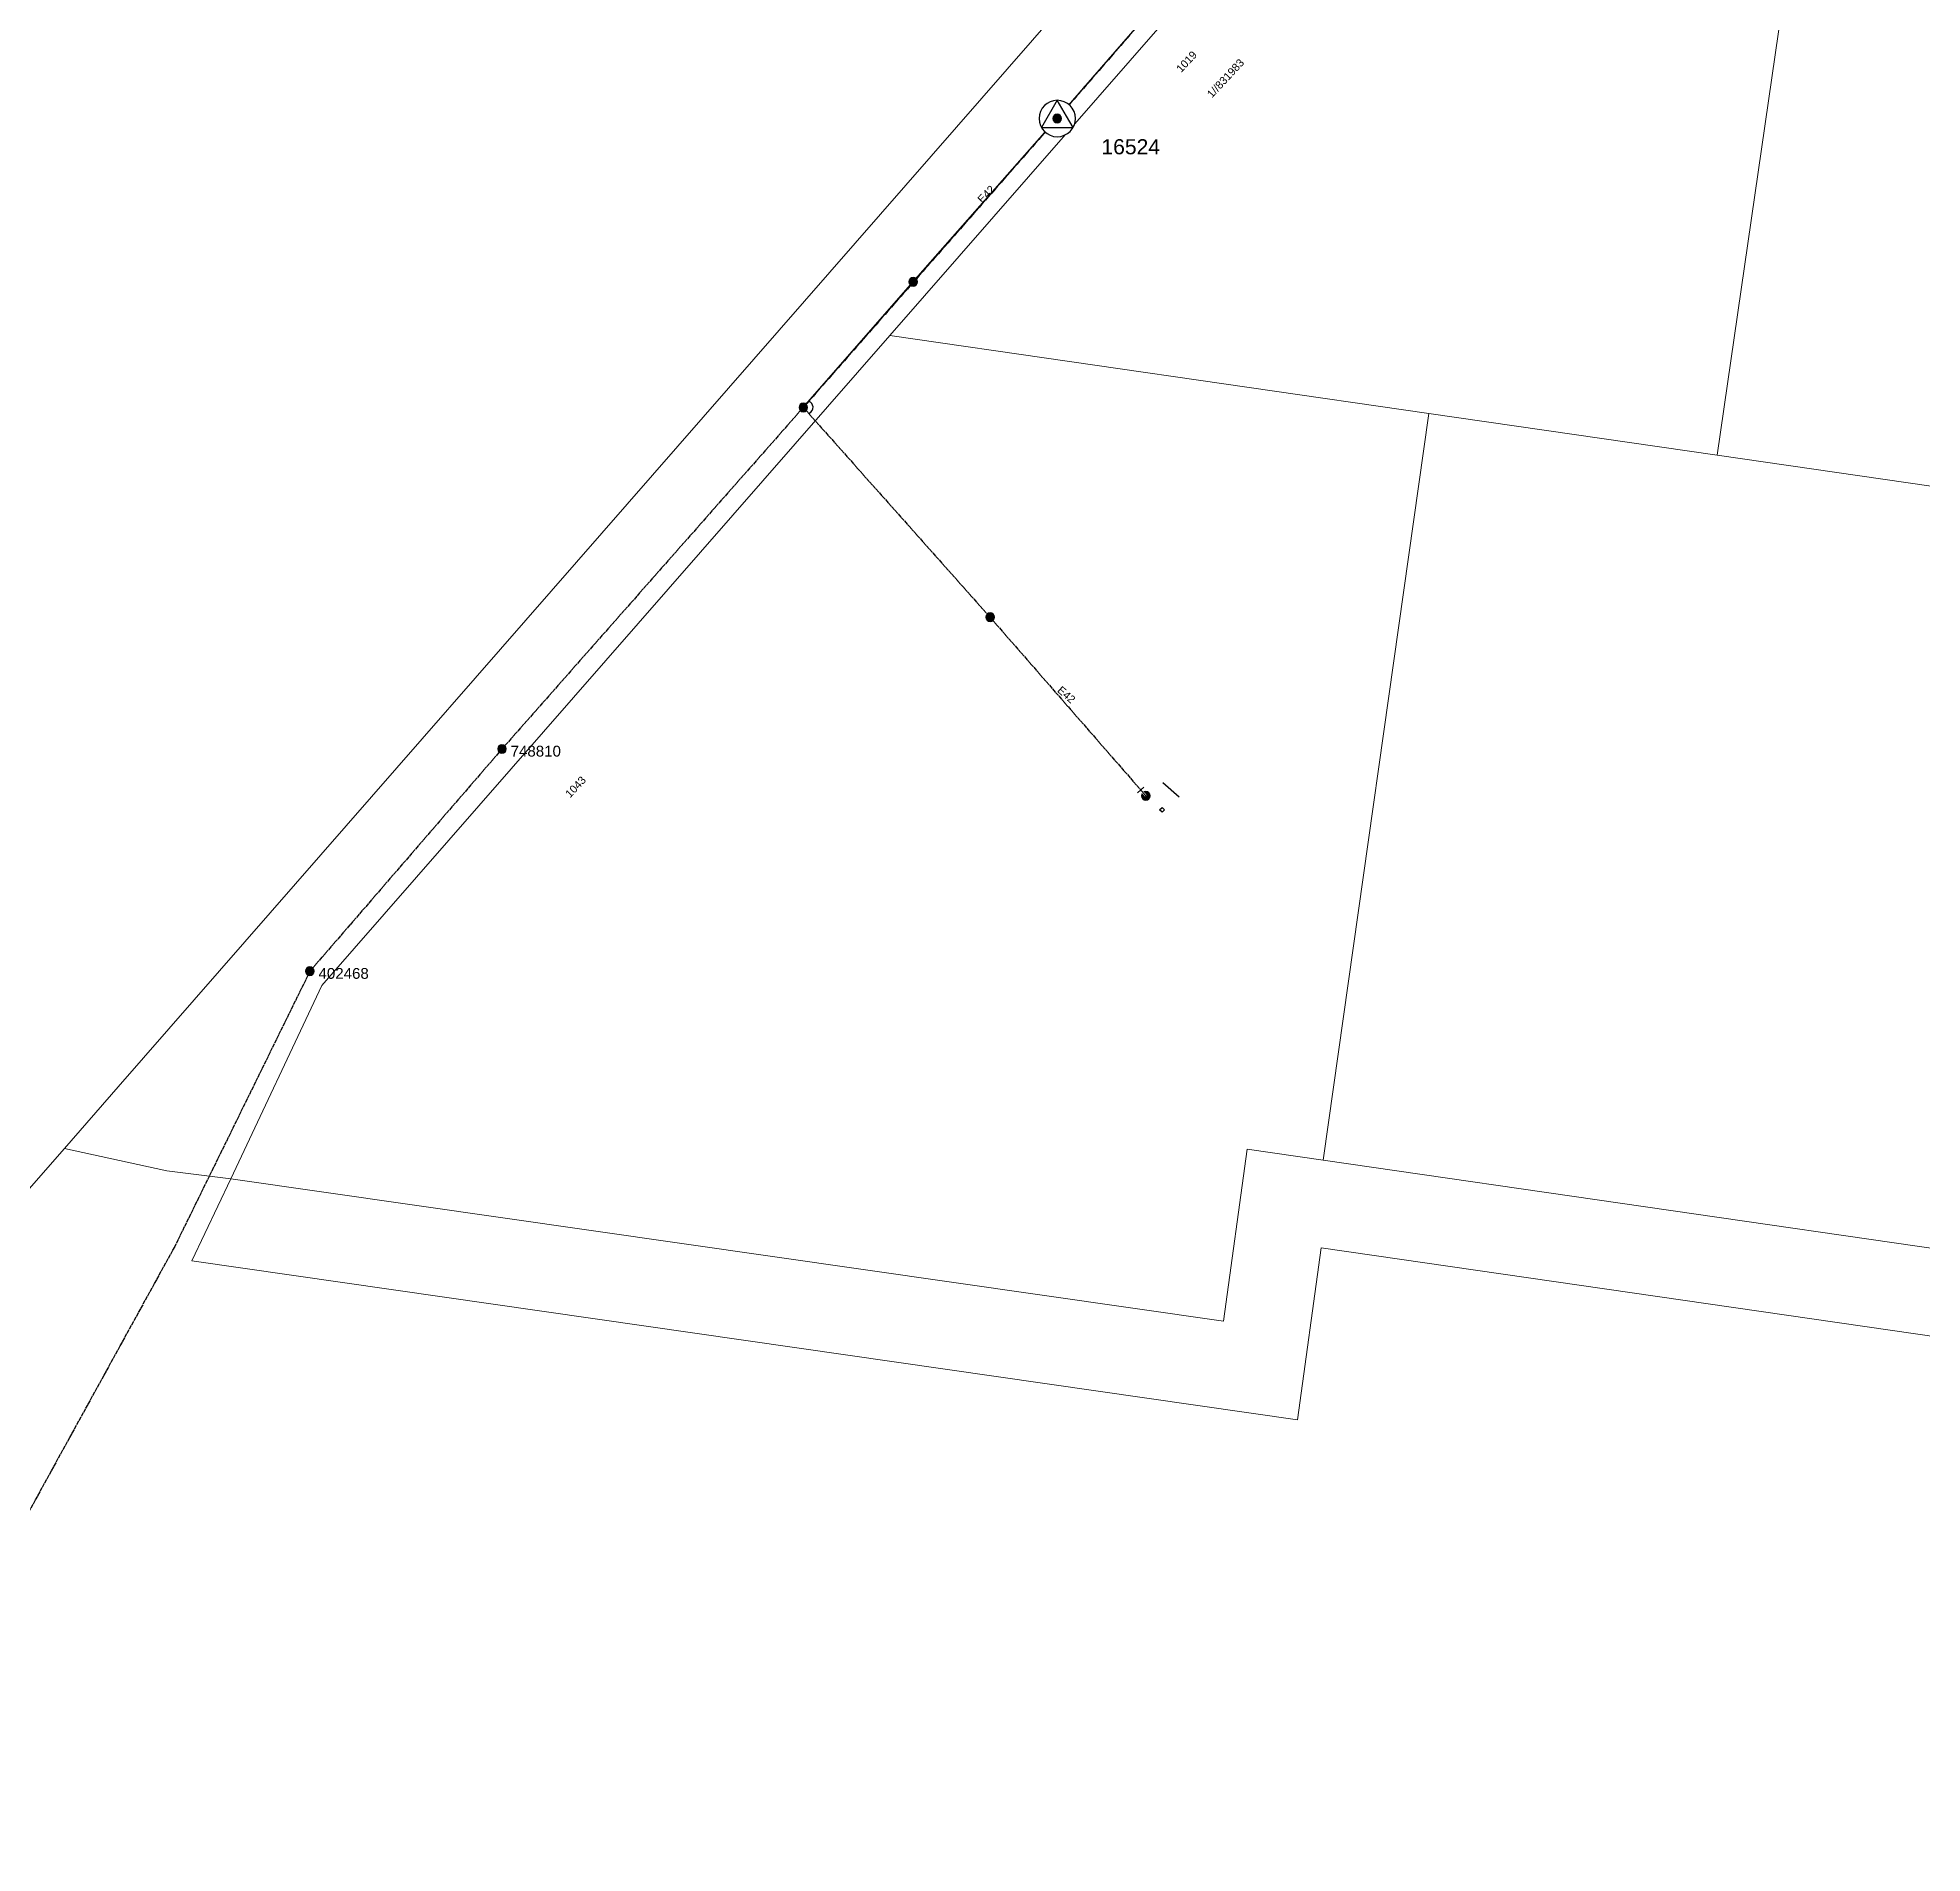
# Model space of a CAD drawing. Header units: metres. Extents: x 239632 to 241533, y 6283669 to 6285046.
# Drawn here: x 240277.9 to 240714.5, y 6283668.5 to 6284089.2 of the extents above; entities that cross this region are included whole.
import ezdxf
from ezdxf.enums import TextEntityAlignment as Align

# ---------------------------------------------------------------- set-up
doc = ezdxf.new("R2010")
doc.units = ezdxf.units.M
doc.linetypes.add('Cable Exist OH', pattern=[1, 1, 0])
doc.layers.get('0').update_dxf_attribs({"color": 6})
doc.layers.add('Cadastre Land Parcels_SP_EXT', color=9, linetype='Continuous', lineweight=5)
doc.layers.add('Cadastre Roads_SP_EXT', color=9, linetype='Continuous', lineweight=5)
for name, color, linetype in [('Equip_LV_EXT', 7, 'Continuous'), ('Mains_HV_EXT', 7, 'Continuous'), ('Mains_LV_EXT', 7, 'Continuous'), ('OH_Details_SP_MISC', 7, 'Continuous'), ('Services_SP_EXT', 7, 'Continuous'), ('Sub_SP_TR_HV_LV_EXT', 7, 'Continuous'), ('SupportsOH_SP_TR_HV_LV_SL_EXT', 7, 'Continuous')]:
    doc.layers.add(name, color=color, linetype=linetype)
doc.styles.add('POLE_LABEL', font='arial.ttf')
doc.styles.get("Standard").update_dxf_attribs({"font": 'arial.ttf'})

# ---------------------------------------------------------------- blocks, each defined once
blk = doc.blocks.new('SUB_POLE_EXT')
blk.add_wipeout([(0, 4.22), (0.42, 4.2), (0.83, 4.14), (1.21, 4.05), (1.62, 3.9), (1.99, 3.72), (2.35, 3.51), (2.68, 3.26), (2.99, 2.99), (3.28, 2.66), (3.52, 2.34), (3.76, 1.92), (3.9, 1.62), (4.04, 1.23), (4.18, 0.63), (4.22, 0), (4.18, -0.61), (4.06, -1.15), (3.9, -1.62), (3.58, -2.24), (3.22, -2.73), (2.97, -3.01), (2.68, -3.26), (2.36, -3.5), (2, -3.72), (1.64, -3.89), (1.25, -4.03), (0.82, -4.14), (0.42, -4.2), (0, -4.22), (-0.41, -4.2), (-0.8, -4.15), (-1.21, -4.05), (-1.62, -3.9), (-1.99, -3.73), (-2.35, -3.51), (-2.68, -3.26), (-2.96, -3.02), (-3.23, -2.72), (-3.51, -2.35), (-3.71, -2.01), (-3.91, -1.6), (-4.05, -1.21), (-4.16, -0.76), (-4.22, -0.14), (-4.21, 0.39), (-4.14, 0.83), (-4.03, 1.27), (-3.9, 1.63), (-3.71, 2.02), (-3.5, 2.37), (-3.28, 2.67), (-2.99, 2.99), (-2.68, 3.27), (-2.33, 3.52), (-1.98, 3.73), (-1.63, 3.9), (-1.2, 4.05), (-0.78, 4.15), (-0.4, 4.21)])
blk.add_line((2.16, 0.48), (2.16, 0.48, 0))
blk.add_lwpolyline([(-4.22, 0, 1), (4.22, 0, 1)], format="xyb", close=True)
blk.add_lwpolyline([(2.14, 0.52), (0, 4.22), (-3.66, -2.11), (3.66, -2.11)], close=True)
for tag, height, flags, p in [('STREET_CODE', 0.2, 9, (1.5, 0)), ('ASSET_NUM', 3.5, 8, (2, 2)), ('CONSTRUCTED_VOLTAGE', 0.2, 9, (1.5, -0.2)), ('OPERATING_VOLTAGE', 0.2, 9, (1.5, -0.6)), ('OPERATED_BY', 0.2, 9, (1.5, -0.8)), ('ORIENTATION', 0.2, 9, (1.5, -1.2)), ('OWNED_BY', 0.2, 9, (1.5, -1.4)), ('SECONDARY_VOLTAGE', 0.2, 9, (1.5, -1.6)), ('STATE', 0.2, 9, (1.5, -1.8)), ('SUBSTATION_TYPE', 0.2, 9, (1.5, -2)), ('STREETNAME', 0.2, 9, (1.5, -2.8)), ('SUBURB', 0.2, 9, (1.5, -3)), ('Z', 0.2, 1, (1.5, -3.4)), ('NO_PHASES', 0.2, 9, (1.5, -0.4)), ('MAINTAINED_BY', 0.2, 9, (1.5, -1)), ('USAGE', 0.2, 9, (1.5, -2.2)), ('LEGEND', 0.2, 9, (1.5, -2.4)), ('LOCATION', 0.2, 9, (1.5, -2.6)), ('NOTES', 0.2, 9, (1.5, -3.2))]:
    blk.add_attdef(tag, text='', height=height, dxfattribs=dict(flags=flags)).set_placement(p, align=Align.MIDDLE_LEFT)
blk = doc.blocks.new('LV_OH_LINKS_DISTFUSE_EXT')
for p, q in [((0, 0), (0.96, 0)), ((3.84, 0), (4.8, 0))]:
    blk.add_line(p, q)
blk.add_lwpolyline([(3.84, -1.2), (3.84, 1.2), (0.96, -1.2), (0.96, 1.2)], close=True)
at = {"flags": 9}
for tag, p in [('ACTUAL_STATUS', (0, 0)), ('CONSTRUCTED_VOLTAGE', (0, -0.2)), ('OPERATING_VOLTAGE', (0, -0.6)), ('ORIENTATION', (0, -0.8)), ('OWNED_BY', (0, -1)), ('STATE', (0, -1.2)), ('SWITCH_TYPE', (0, -1.4)), ('NO_PHASES', (0, -0.4)), ('USAGE', (0, -1.6)), ('NOTES', (0, -1.8))]:
    blk.add_attdef(tag, text='', height=0.2, dxfattribs=at).set_placement(p, align=Align.MIDDLE_LEFT)
at = {"flags": 1}
blk.add_attdef('Z', (0, 0), '', height=0.2, dxfattribs=at)
blk = doc.blocks.new('CCP_EXT')
blk.add_wipeout([(0, 0.57), (0.57, 0), (0, -0.57), (-0.57, 0)])
blk.add_lwpolyline([(-0.57, 0), (0, 0.57), (0.57, 0), (0, -0.57), (-0.57, 0)])
at = {"flags": 1}
blk.add_attdef('Z', (0, 0), '', height=0.2, dxfattribs=at)
at = {"flags": 9}
for tag, p in [('CCP_TYPE', (0, 0)), ('CONSTRUCTED_VOLTAGE', (0, -0.2)), ('OPERATING_VOLTAGE', (0, -0.6)), ('ORIENTATION', (0, -0.8)), ('OWNED_BY', (0, -1)), ('STATE', (0, -1.8)), ('NO_PHASES', (0, -0.4)), ('USAGE', (0, -1.2)), ('LEGEND', (0, -1.4)), ('LIFE_SUPPORT', (0, -1.6)), ('NOTES', (0, -2))]:
    blk.add_attdef(tag, text='', height=0.2, dxfattribs=at).set_placement(p, align=Align.MIDDLE_LEFT)
blk = doc.blocks.new('POLE_EXT')
blk.add_hatch(color=256).paths.add_polyline_path([(-1, 0, 1), (1, 0, 1)])
blk.add_lwpolyline([(-1, 0, 1), (1, 0, 1)], format="xyb", close=True)
for tag, height, flags, p in [('pNumber', 2.5, 8, (-17.84, 2.07)), ('OWNED_BY', 0.2, 9, (1.35, -0.4)), ('SPECIAL_USE', 0.2, 9, (1.35, -0.8)), ('STATE', 0.2, 9, (1.35, -1)), ('cLV', 0.2, 9, (1.35, -1.4)), ('hDepth', 0.2, 9, (1.35, -1.6)), ('hDia', 0.2, 9, (1.35, -1.8)), ('cHV', 0.2, 9, (1.35, -2)), ('cLinedev', 0.2, 9, (1.35, -3.4)), ('pExisting', 0.2, 9, (1.35, -3.8)), ('pFooting', 0.2, 9, (1.35, -4.4)), ('PARENT', 0.2, 9, (1.35, -0.6)), ('USAGE', 0.2, 9, (1.35, -1.2)), ('LBRACKET', 0.2, 9, (1.35, -2.2)), ('LExisting', 0.2, 9, (1.35, -2.4)), ('LANTNUMBER', 0.2, 9, (1.35, -2.6)), ('LOther', 0.2, 9, (1.35, -2.8)), ('LRemove', 0.2, 9, (1.35, -3)), ('LEGEND', 0.2, 9, (1.35, -3.2)), ('LOCATION', 0.2, 9, (1.35, -3.6)), ('PFNUMBER', 0.2, 9, (1.35, -4)), ('NEWPFNUMBER', 0.2, 9, (1.35, -4.2)), ('pNew', 0.2, 9, (1.35, -4.6)), ('pRelocate', 0.2, 9, (1.35, -5)), ('pRemove', 0.2, 9, (1.35, -5.2)), ('pReplace', 0.2, 9, (1.35, -5.4)), ('pStay', 0.2, 9, (1.35, -5.6)), ('pType', 0.2, 9, (1.35, -5.8)), ('cspan', 0.2, 9, (1.35, -6)), ('STREETNAME', 0.2, 9, (1.35, -6.2)), ('SUBURB', 0.2, 9, (1.35, -6.4)), ('OPERATED_BY', 0.2, 9, (1.36, -7.01)), ('NOTES', 0.2, 9, (1.35, -6.6)), ('MAINTAINED_BY', 0.2, 9, (1.36, -6.81))]:
    blk.add_attdef(tag, text='', height=height, dxfattribs=dict(flags=flags)).set_placement(p, align=Align.MIDDLE_LEFT)
at = {"style": 'POLE_LABEL'}
for tag, height, flags, p in [('STRUCTURE_PLANT_NUMBER', 0.2, 9, (1.35, 0.03)), ('ASSET_NUM', 2.5, 8, (2, 2)), ('STREET_CODE', 0.2, 9, (1.35, -0.2))]:
    blk.add_attdef(tag, text='', height=height, dxfattribs=dict(at, flags=flags)).set_placement(p, align=Align.MIDDLE_LEFT)
at = {"flags": 1}
blk.add_attdef('Z', (1.35, -7.33), '', height=0.2, dxfattribs=at)
blk = doc.blocks.new('End Shackle_EXT')
blk.add_wipeout([(0, 0.25), (1.81, 0.25), (1.82, -0.25), (0, -0.25)])
blk.add_line((1.81, -1), (1.81, 1))
at = {"flags": 1}
blk.add_attdef('Z', (0, 0), '', height=0.2, dxfattribs=at)
at = {"flags": 9}
for tag, p in [('CONNECTOR_TYPE', (0, 0)), ('CONSTRUCTED_VOLTAGE', (0, -0.2)), ('OPERATING_VOLTAGE', (0, -0.6)), ('ORIENTATION', (0, -0.8)), ('OWNED_BY', (0, -1)), ('STATE', (0, -1.2)), ('NO_PHASES', (0, -0.4)), ('USAGE', (0, -1.4)), ('NOTES', (0, -1.6))]:
    blk.add_attdef(tag, text='', height=0.2, dxfattribs=at).set_placement(p, align=Align.MIDDLE_LEFT)

msp = doc.modelspace()

# ---------------------------------------------------------------- linework, layer by layer
at = {"layer": 'Cadastre Land Parcels_SP_EXT', "linetype": 'Continuous'}
for points in [[(240272.17, 6283818.18), (240284.1, 6283831.84), (240296.55, 6283846.09), (240608.69, 6284203.49), (240613.61, 6284240.34), (240615.03, 6284250.32), (240629.8, 6284354.75), (240616.78, 6284445.74), (240452.57, 6284547.93), (240287.17, 6284651.77), (240271.71, 6284646.38), (240209.69, 6284157.15), (240227.02, 6284154.9), (240170.42, 6283740.78), (240259.42, 6283728.17), (240272.17, 6283818.18)], [(240932.21, 6284194.45), (240633.54, 6284237.6), (240627.83, 6284194.82), (240579.18, 6284139.13), (240686, 6284123.68), (240666.99, 6283992.43), (240898.87, 6283958.88), (241107.09, 6283928.74), (241126.96, 6284069.82), (240918.9, 6284100.2), (240932.21, 6284194.45)], [(240579.18, 6284139.13), (240475.29, 6284020.2), (240600.23, 6284002.12), (240666.99, 6283992.43), (240686, 6284123.68), (240579.18, 6284139.13)], [(240600.23, 6284002.12), (240475.29, 6284020.2), (240343.74, 6283869.56), (240322.62, 6283824.82), (240552.61, 6283791.79), (240558.11, 6283831.66), (240575.74, 6283829.11), (240600.23, 6284002.12)], [(240666.99, 6283992.43), (240600.23, 6284002.12), (240575.74, 6283829.11), (240874.38, 6283785.86), (240898.87, 6283958.88), (240666.99, 6283992.43)]]:
    msp.add_lwpolyline(points, close=True, dxfattribs=at)
at = {"layer": 'Cadastre Roads_SP_EXT', "linetype": 'Continuous'}
msp.add_lwpolyline([(240575.74, 6283829.11), (240558.11, 6283831.66), (240552.61, 6283791.79), (240322.62, 6283824.82), (240313.62, 6283805.78), (240569.78, 6283769), (240575.28, 6283808.84), (240736.93, 6283785.43), (241037.55, 6283741.9), (241079.91, 6283735.75), (241081.55, 6283745.67), (241083.19, 6283755.63), (240874.38, 6283785.86), (240575.74, 6283829.11)], close=True, dxfattribs=at)
at = {"layer": 'Mains_HV_EXT', "linetype": 'Cable Exist OH'}
for points in [[(240634.38, 6284247.73), (240625.12, 6284197.57), (240566.29, 6284130.51), (240514.1, 6284070.46)], [(240514.1, 6284070.46), (240455.28, 6284003.53), (240385.47, 6283924.39), (240340.96, 6283872.89), (240309.65, 6283809.13), (240261.42, 6283721.47), (240268.86, 6283668.54)]]:
    msp.add_lwpolyline(points, dxfattribs=at)
at = {"layer": 'Mains_LV_EXT', "linetype": 'Cable Exist OH'}
for points in [[(240514.1, 6284070.46), (240566.29, 6284130.51)], [(240514.1, 6284070.46), (240480.73, 6284032.6), (240455.28, 6284003.53)]]:
    msp.add_lwpolyline(points, dxfattribs=at)
at = {"layer": 'Mains_LV_EXT', "linetype": 'Continuous'}
msp.add_lwpolyline([(240456.67, 6284002.2, 0.697948), (240456.5, 6284004.93)], format="xyb", dxfattribs=at)
at = {"layer": 'OH_Details_SP_MISC', "color": 7, "linetype": 'Continuous', "flags": 128}
msp.add_lwpolyline([(240455.28, 6284003.53), (240480.73, 6284032.6), (240514.1, 6284070.46), (240566.29, 6284130.51), (240625.1, 6284197.6), (240634.38, 6284247.73)], dxfattribs=at)
at = {"layer": 'Services_SP_EXT'}
msp.add_lwpolyline([(240542.34, 6283913.26), (240538.57, 6283916.51)], dxfattribs=at)

# ---------------------------------------------------------------- block references
at = {"layer": 'Equip_LV_EXT'}
msp.add_blockref('LV_OH_LINKS_DISTFUSE_EXT', (240511.37, 6284071.29), dxfattribs=at)
msp.add_blockref('LV_OH_LINKS_DISTFUSE_EXT', (240511.37, 6284071.29), dxfattribs=at)
at = {"layer": 'SupportsOH_SP_TR_HV_LV_SL_EXT'}
for p in [(240480.73, 6284032.6), (240455.28, 6284003.53), (240498.54, 6283954.92), (240534.63, 6283913.54)]:
    msp.add_blockref('POLE_EXT', p, dxfattribs=at)
ref = msp.add_blockref('POLE_EXT', (240385.47, 6283924.39), dxfattribs=at)
ref.add_attrib('ASSET_NUM', '748810', dxfattribs={"layer": '0', "height": 2.5, "style": 'POLE_LABEL'}).set_placement((240387.47, 6283925.14), align=Align.TOP_LEFT)
ref = msp.add_blockref('POLE_EXT', (240340.96, 6283872.89), dxfattribs=at)
ref.add_attrib('ASSET_NUM', '402468', dxfattribs={"layer": '0', "height": 2.5, "style": 'POLE_LABEL'}).set_placement((240342.96, 6283873.64), align=Align.TOP_LEFT)

# ---------------------------------------------------------------- texts
at = {"layer": 'Cadastre Land Parcels_SP_EXT'}
for s, rotation, p in [('1019', 46.9118, (240542.81, 6284080.98)), ('1//831983', 46.9118, (240549.92, 6284075.09)), ('1043', 46.91, (240401.26, 6283912.96))]:
    msp.add_text(s, height=1.8, rotation=rotation, dxfattribs=at).set_placement(p)
at = {"layer": 'Mains_LV_EXT'}
for rotation, p in [(45.5384, (240496.73, 6284050.7)), (318.4806, (240513.96, 6283937.77))]:
    msp.add_text('E42', height=1.8, rotation=rotation, dxfattribs=at).set_placement(p)

# ---------------------------------------------------------------- next in the draw order: block references
at = {"layer": 'Services_SP_EXT'}
msp.add_blockref('CCP_EXT', (240538.39, 6283910.3), dxfattribs=at)

# ---------------------------------------------------------------- next in the draw order: linework, layer by layer
at = {"layer": 'Cadastre Roads_SP_EXT', "linetype": 'Continuous'}
msp.add_lwpolyline([(240633.54, 6284237.6), (240625.22, 6284238.74), (240613.61, 6284240.34), (240608.69, 6284203.49), (240296.55, 6283846.09), (240284.1, 6283831.84), (240307.81, 6283826.67), (240322.62, 6283824.82), (240343.74, 6283869.56), (240475.29, 6284020.2), (240579.18, 6284139.13), (240627.83, 6284194.82), (240633.54, 6284237.6)], close=True, dxfattribs=at)

# ---------------------------------------------------------------- next in the draw order: block references
at = {"layer": 'Mains_LV_EXT', "rotation": 131.0956557794311}
msp.add_blockref('End Shackle_EXT', (240534.63, 6283913.54), dxfattribs=at)
at = {"layer": 'Sub_SP_TR_HV_LV_EXT'}
ref = msp.add_blockref('SUB_POLE_EXT', (240514.1, 6284070.46), dxfattribs=at)
ref.add_attrib('ASSET_NUM', '16524', dxfattribs={"layer": '0', "height": 3.5}).set_placement((240537.93, 6284061.12), align=Align.BOTTOM_RIGHT)

# ---------------------------------------------------------------- next in the draw order: linework, layer by layer
at = {"layer": 'Mains_LV_EXT', "linetype": 'Cable Exist OH'}
msp.add_lwpolyline([(240455.28, 6284003.53), (240498.54, 6283954.92), (240534.63, 6283913.54)], dxfattribs=at)

# ---------------------------------------------------------------- next in the draw order: block references
at = {"layer": 'SupportsOH_SP_TR_HV_LV_SL_EXT'}
msp.add_blockref('POLE_EXT', (240514.1, 6284070.46), dxfattribs=at)

doc.saveas('drawing.dxf')
